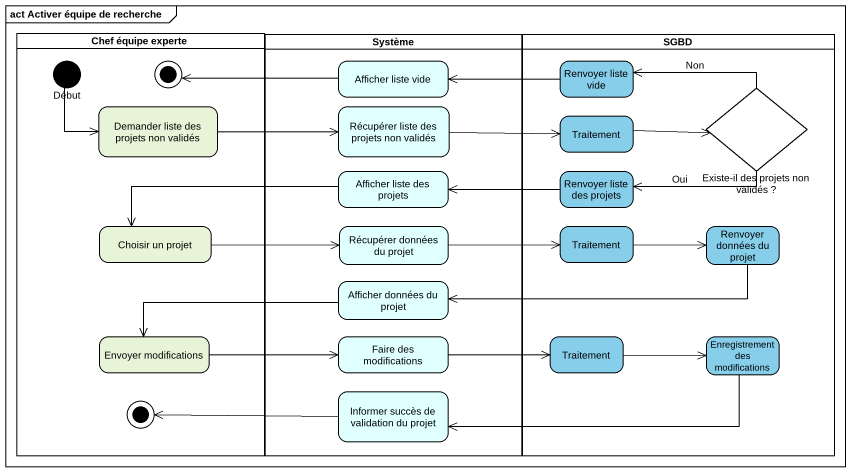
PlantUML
@startuml
mainframe act Activer équipe de recherche
hide empty description
state "Chef équipe experte" as Chef_équipe_experte <<partition>> {
  state Début <<start>>
  state final1 <<end>>
  state "Demander liste des projets non validés" as Demander_liste_des_projets
  state "Choisir un projet" as Choisir_un_projet
  state "Envoyer modifications" as Envoyer_modifications
  state final2 <<end>>
}
state Système <<partition>> {
  state "Afficher liste vide" as Afficher_liste_vide #E0FFFF
  state "Récupérer liste des projets non validés" as Récupérer_liste_des_projets #E0FFFF
  state "Afficher liste des projets" as Afficher_liste_des_projets #E0FFFF
  state "Récupérer données du projet" as Récupérer_données_du_projet #E0FFFF
  state "Afficher données du projet" as Afficher_données_du_projet #E0FFFF
  state "Faire des modifications" as Faire_des_modifications #E0FFFF
  state "Informer succès de validation du projet" as Informer_succès_de #E0FFFF
}
state SGBD <<partition>> {
  state "Renvoyer liste vide" as Renvoyer_liste_vide #87CEEB
  state Traitement #87CEEB
  state "Existe-il des projets non validés ?" as Existe_il_des_projets_non <<choice>>
  state "Renvoyer liste des projets" as Renvoyer_liste_des_projets #87CEEB
  state "Traitement" as Traitement_2 #87CEEB
  state "Renvoyer données du projet" as Renvoyer_données_du_projet #87CEEB
  state "Traitement" as Traitement_3 #87CEEB
  state "Enregistrement des modifications" as Enregistrement_des #87CEEB
}
Début --> Demander_liste_des_projets
Afficher_liste_vide -left-> final1
Renvoyer_liste_vide -left-> Afficher_liste_vide
Demander_liste_des_projets -right-> Récupérer_liste_des_projets
Récupérer_liste_des_projets -right-> Traitement
Traitement -right-> Existe_il_des_projets_non
Existe_il_des_projets_non -left-> Renvoyer_liste_vide : Non
Existe_il_des_projets_non -left-> Renvoyer_liste_des_projets : Oui
Afficher_liste_des_projets -left-> Choisir_un_projet
Renvoyer_liste_des_projets -left-> Afficher_liste_des_projets
Choisir_un_projet -right-> Récupérer_données_du_projet
Récupérer_données_du_projet -right-> Traitement_2
Traitement_2 -right-> Renvoyer_données_du_projet
Renvoyer_données_du_projet -left-> Afficher_données_du_projet
Afficher_données_du_projet -left-> Envoyer_modifications
Envoyer_modifications -right-> Faire_des_modifications
Faire_des_modifications -right-> Traitement_3
Traitement_3 -right-> Enregistrement_des
Enregistrement_des -left-> Informer_succès_de
Informer_succès_de -left-> final2
@enduml
